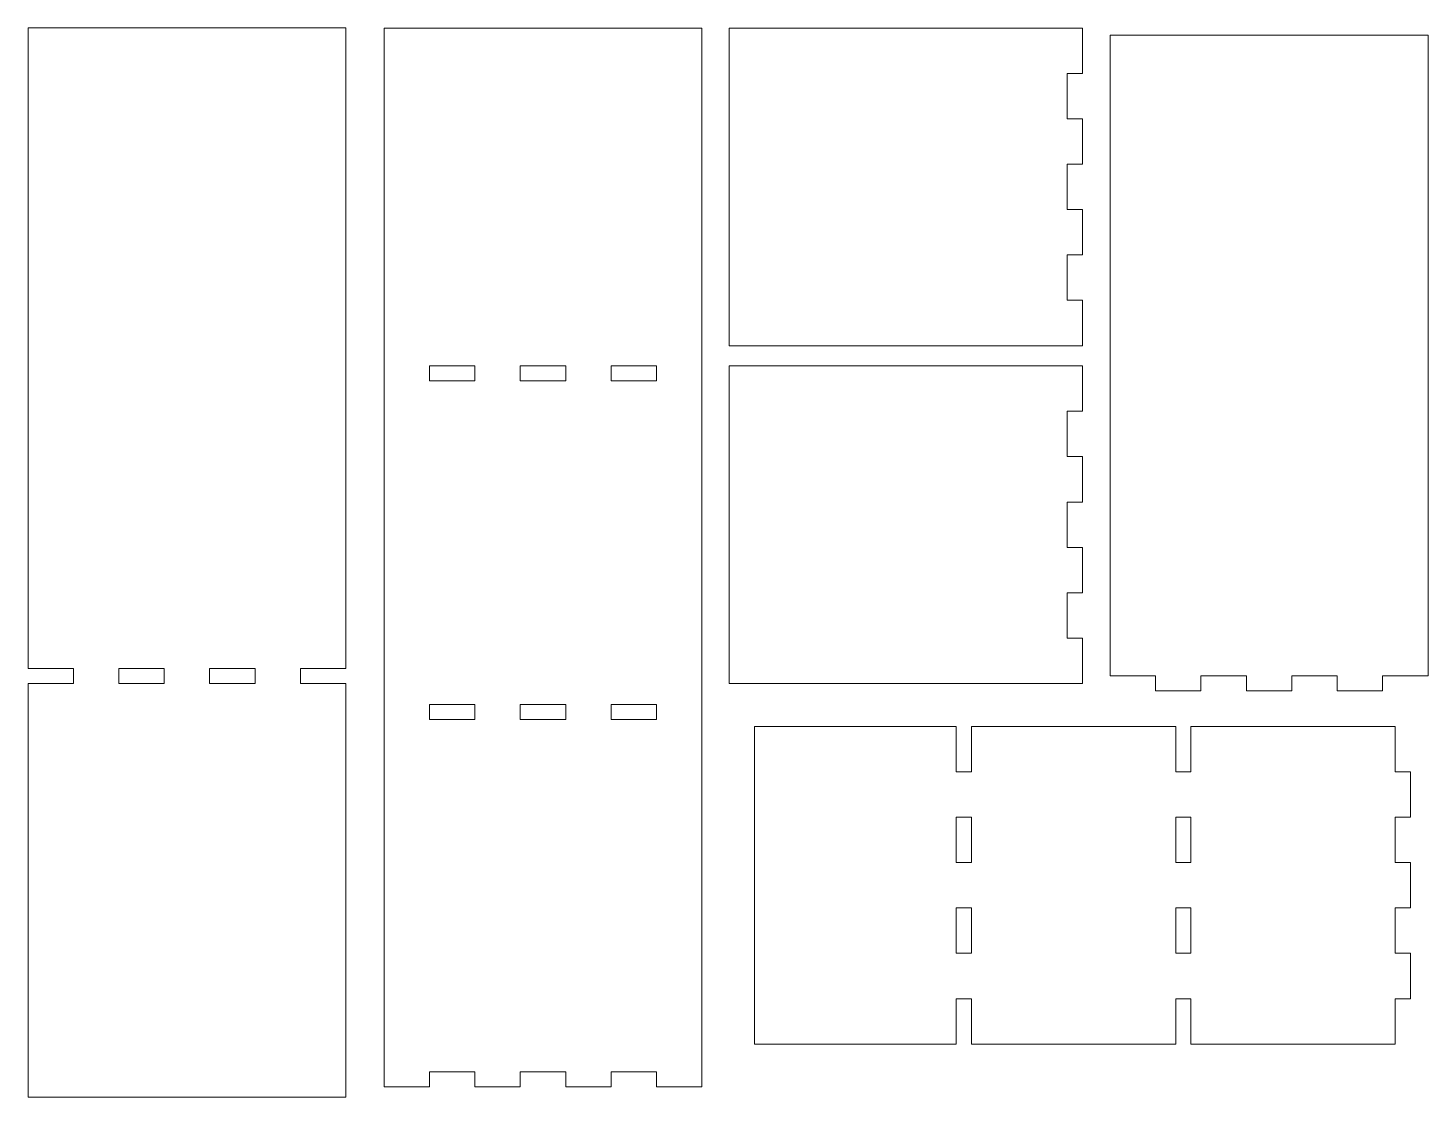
# Model space of a CAD drawing. Header units: millimetres. Extents: x 1567 to 1845, y -721 to -509.
import ezdxf

# ---------------------------------------------------------------- set-up
doc = ezdxf.new("R2010")
doc.units = ezdxf.units.MM
doc.header["$MEASUREMENT"] = 0
doc.layers.add('Layer 1', color=7, linetype='Continuous', lineweight=0)

msp = doc.modelspace()

# ---------------------------------------------------------------- linework, layer by layer
at = {"layer": 'Layer 1', "color": 250, "lineweight": 9}
for points in [[(1621.33, -636.47), (1621.33, -639.48), (1630.33, -639.48), (1630.33, -721.48), (1567.33, -721.48), (1567.33, -639.48), (1576.33, -639.48), (1576.33, -636.47), (1567.33, -636.47), (1567.33, -509.47), (1630.33, -509.47), (1630.33, -636.47)], [(1691.91, -716.48), (1682.91, -716.48), (1682.91, -719.48), (1673.91, -719.48), (1673.91, -716.48), (1664.91, -716.48), (1664.91, -719.48), (1655.91, -719.48), (1655.91, -716.48), (1646.91, -716.48), (1646.91, -719.48), (1637.91, -719.48), (1637.91, -509.48), (1700.91, -509.48), (1700.91, -719.48), (1691.91, -719.48)], [(1773.33, -518.48), (1773.33, -527.48), (1776.33, -527.48), (1776.33, -536.48), (1773.33, -536.48), (1773.33, -545.48), (1776.33, -545.48), (1776.33, -554.48), (1773.33, -554.48), (1773.33, -563.48), (1776.33, -563.48), (1776.33, -572.48), (1706.33, -572.48), (1706.33, -509.48), (1776.33, -509.48), (1776.33, -518.48)], [(1844.83, -510.93), (1844.83, -637.93), (1835.83, -637.93), (1835.83, -640.93), (1826.83, -640.93), (1826.83, -637.93), (1817.83, -637.93), (1817.83, -640.93), (1808.83, -640.93), (1808.83, -637.93), (1799.83, -637.93), (1799.83, -640.93), (1790.83, -640.93), (1790.83, -637.93), (1781.83, -637.93), (1781.83, -510.93)], [(1773.33, -585.48), (1773.33, -594.48), (1776.33, -594.48), (1776.33, -603.48), (1773.33, -603.48), (1773.33, -612.48), (1776.33, -612.48), (1776.33, -621.48), (1773.33, -621.48), (1773.33, -630.48), (1776.33, -630.48), (1776.33, -639.48), (1706.33, -639.48), (1706.33, -576.48), (1776.33, -576.48), (1776.33, -585.48)], [(1751.33, -656.98), (1754.33, -656.98), (1754.33, -647.98), (1794.84, -647.98), (1794.84, -656.98), (1797.83, -656.98), (1797.83, -647.98), (1838.33, -647.98), (1838.33, -656.98), (1841.33, -656.98), (1841.33, -665.98), (1838.33, -665.98), (1838.33, -674.98), (1841.33, -674.98), (1841.33, -683.98), (1838.33, -683.98), (1838.33, -692.98), (1841.33, -692.98), (1841.33, -701.98), (1838.33, -701.98), (1838.33, -710.98), (1797.83, -710.98), (1797.83, -701.98), (1794.84, -701.98), (1794.84, -710.98), (1754.33, -710.98), (1754.33, -701.98), (1751.33, -701.98), (1751.33, -710.98), (1711.33, -710.98), (1711.33, -647.98), (1751.33, -647.98)]]:
    msp.add_lwpolyline(points, close=True, dxfattribs=at)
at = {"layer": 'Layer 1', "color": 1, "lineweight": 9}
for points in [[(1655.91, -579.45), (1655.91, -576.45), (1646.91, -576.45), (1646.91, -579.45)], [(1673.91, -579.45), (1673.91, -576.45), (1664.91, -576.45), (1664.91, -579.45)], [(1691.91, -579.45), (1691.91, -576.45), (1682.91, -576.45), (1682.91, -579.45)], [(1594.33, -639.48), (1585.33, -639.48), (1585.33, -636.48), (1594.33, -636.48)], [(1612.33, -639.48), (1603.33, -639.48), (1603.33, -636.48), (1612.33, -636.48)], [(1655.91, -646.61), (1655.91, -643.61), (1646.91, -643.61), (1646.91, -646.61)], [(1673.91, -646.61), (1673.91, -643.61), (1664.91, -643.61), (1664.91, -646.61)], [(1691.91, -646.61), (1691.91, -643.61), (1682.91, -643.61), (1682.91, -646.61)], [(1754.33, -665.98), (1754.33, -674.98), (1751.33, -674.98), (1751.33, -665.98)], [(1797.84, -665.98), (1797.84, -674.98), (1794.84, -674.98), (1794.84, -665.98)], [(1754.33, -683.98), (1754.33, -692.98), (1751.33, -692.98), (1751.33, -683.98)], [(1797.84, -683.98), (1797.84, -692.98), (1794.84, -692.98), (1794.84, -683.98)]]:
    msp.add_lwpolyline(points, close=True, dxfattribs=at)

doc.saveas('drawing.dxf')
